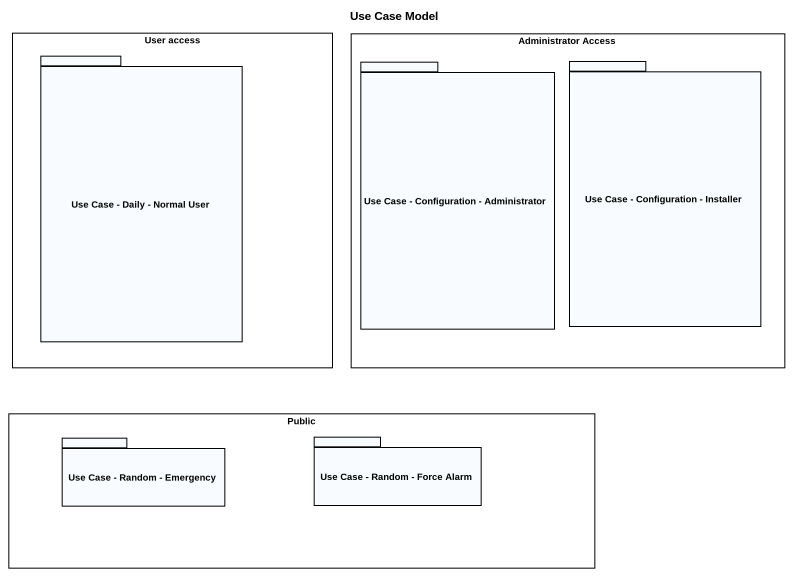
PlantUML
@startuml
title Use Case Model
rectangle "User access" as User_access {
  package "Use Case - Daily - Normal User" as Use_Case_Daily_Normal_User {
  }
}
rectangle "Administrator Access" as Administrator_Access {
  package "Use Case - Configuration - Installer" as Use_Case_Configuration {
  }
  package "Use Case - Configuration - Administrator" as Use_Case_Configuration_2 {
  }
}
rectangle Public {
  package "Use Case - Random - Emergency" as Use_Case_Random_Emergency {
  }
  package "Use Case - Random - Force Alarm" as Use_Case_Random_Force_Alarm {
  }
}
@enduml
